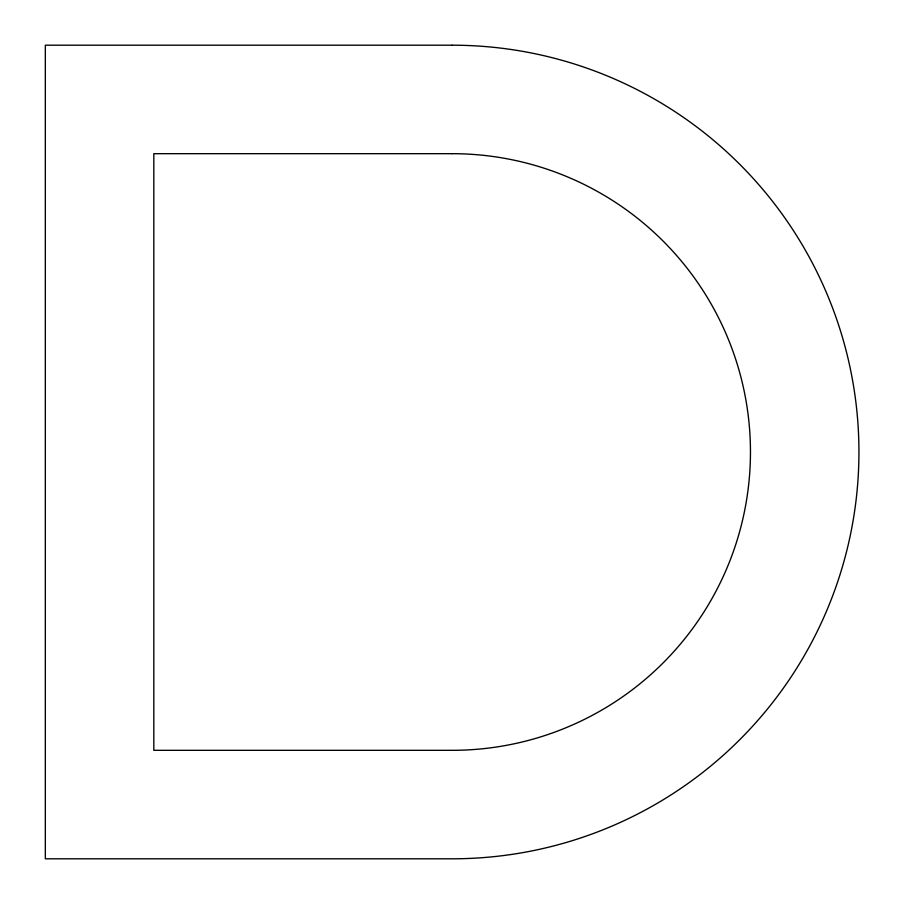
<?xml version="1.0" encoding="UTF-8"?>
<svg xmlns="http://www.w3.org/2000/svg" width="904" height="904" viewBox="0 0 904 904"><rect width="100%" height="100%" fill="white"/><g stroke="black" fill="none" stroke-linecap="round" stroke-linejoin="round"><path stroke-width="1.36" d="M452.136 45.2L45.336 45.2L45.336 858.8L452.136 858.8A406.8 406.8 0 0 0 858.936 452A406.8 406.8 0 0 0 452.136 45.2M452.136 153.68L153.816 153.68L153.816 750.32L452.136 750.32A298.32 298.32 0 0 0 750.456 452A298.32 298.32 0 0 0 452.136 153.68"/></g></svg>
